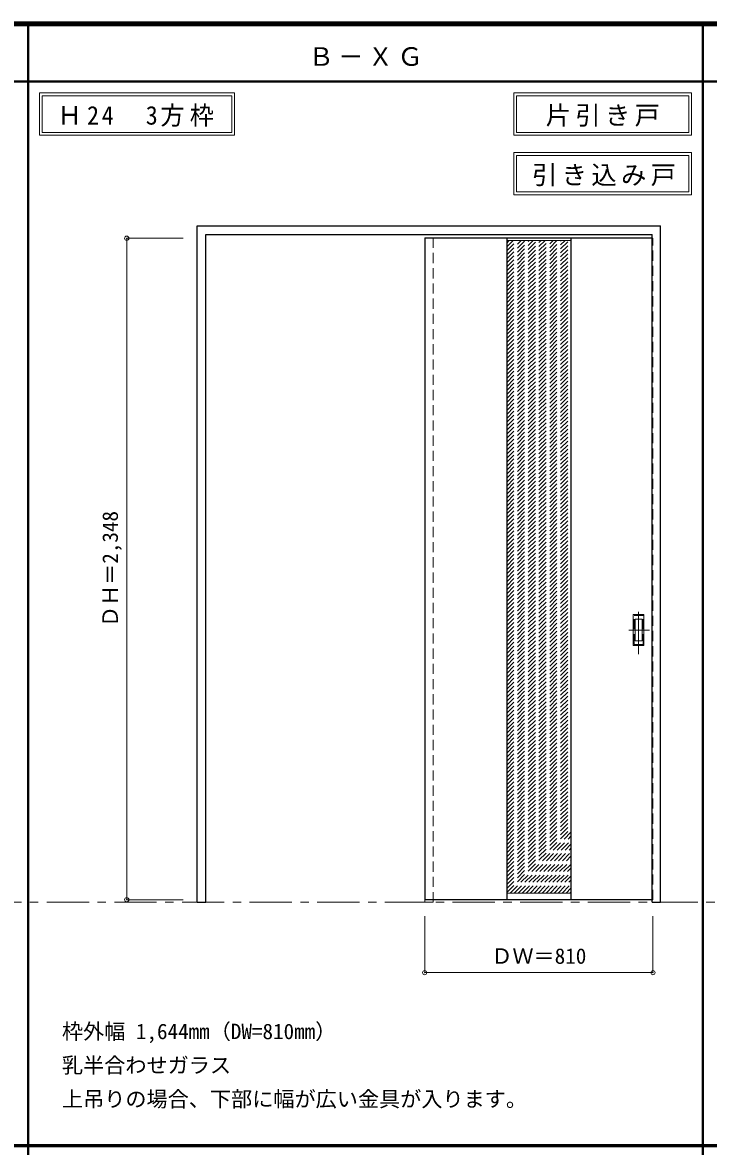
# Model space of a CAD drawing. Units: millimetres, scale not verified. Extents: x -6000 to 5700, y -4307 to 4260.
# Drawn here: x -2936 to -502, y 186 to 4175 of the extents above; entities that cross this region are included whole.
import ezdxf
from ezdxf.enums import TextEntityAlignment as Align

# ---------------------------------------------------------------- set-up
doc = ezdxf.new("R2010")
doc.units = ezdxf.units.MM
doc.header["$LTSCALE"] = 30
doc.header["$PDMODE"] = 32
doc.header["$PDSIZE"] = 15
doc.linetypes.add('CHAIN1', pattern=[8, 5, -1, 1, -1])
doc.linetypes.add('DASHED1', pattern=[1.8, 1.2, -0.6])
for name, color, linetype, lineweight in [('0-1_通り芯', 7, 'CHAIN1', 18), ('0-2_扉', 4, 'DASHED1', 9), ('0-3_仕上げ', 7, 'Continuous', 18), ('0-4_枠', 3, 'Continuous', 25), ('0-6_引手', 7, 'Continuous', 18), ('0-A_文字', 7, 'Continuous', 18), ('0-B_寸法', 7, 'Continuous', 9), ('0-C_ハッチ', 4, 'DASHED1', 9), ('F-1_枠', 6, 'Continuous', 40)]:
    doc.layers.add(name, color=color, linetype=linetype, lineweight=lineweight)
doc.styles.add('ＭＳ ゴシック', font='')
doc.styles.get('ＭＳ ゴシック').set_extended_font_data('MS Gothic')

msp = doc.modelspace()

# ---------------------------------------------------------------- linework, layer by layer
at = {"layer": '0-1_通り芯'}
msp.add_line((-5490, 1053), (1678, 1053), dxfattribs=at)
at = {"layer": '0-2_扉'}
for p, q in [((-1509, 3409.5), (-1509, 3405.5)), ((-702, 3409.5), (-699, 3409.5))]:
    msp.add_line(p, q, dxfattribs=at)
at = {"layer": '0-2_扉', "color": 3, "linetype": 'Continuous', "lineweight": 25}
for p, q in [((-702, 3409.5), (-1509, 3409.5)), ((-1509, 3409.5), (-1509, 1061.5)), ((-702, 1061.5), (-1509, 1061.5))]:
    msp.add_line(p, q, dxfattribs=at)
at = {"layer": '0-2_扉'}
msp.add_lwpolyline([(-702, 1061.5), (-699, 1061.5), (-699, 3409.5)], dxfattribs=at)
at = {"layer": '0-3_仕上げ', "color": 3, "lineweight": 25}
for p, q in [((-1218, 3409.61), (-1218, 1061.28)), ((-990, 3409.5), (-990, 1061.28))]:
    msp.add_line(p, q, dxfattribs=at)
at = {"layer": '0-3_仕上げ'}
for p, q in [((-1218, 3401.61), (-990, 3401.61)), ((-990, 1085.5), (-1218, 1085.5))]:
    msp.add_line(p, q, dxfattribs=at)
at = {"layer": '0-4_枠'}
for p, q in [((-2316, 3453), (-672, 3453)), ((-2316, 1053), (-2316, 3453)), ((-672, 1053), (-672, 3453)), ((-2286, 3423), (-702, 3423)), ((-702, 1053), (-702, 3423)), ((-702, 1053), (-672, 1053))]:
    msp.add_line(p, q, dxfattribs=at)
at = {"layer": '0-4_枠', "color": 4, "linetype": 'DASHED1', "lineweight": 9}
for p, q in [((-1509, 1053), (-1509, 3423)), ((-1479, 1053), (-1479, 3423)), ((-1509, 1053), (-1479, 1053))]:
    msp.add_line(p, q, dxfattribs=at)
at = {"layer": '0-4_枠'}
msp.add_lwpolyline([(-2316, 1053), (-2286, 1053), (-2286, 3423)], dxfattribs=at)
at = {"layer": '0-6_引手', "linetype": 'CHAIN1'}
for p, q in [((-750, 1933.77), (-750, 2104.62)), ((-711.93, 2019), (-784.44, 2019))]:
    msp.add_line(p, q, dxfattribs=at)
at = {"layer": '0-6_引手'}
for p, q in [((-731, 2074), (-769, 2074)), ((-769, 1964), (-769, 2074)), ((-737.5, 2058), (-762.5, 2058)), ((-762.5, 1980), (-762.5, 2058)), ((-737.5, 1980), (-737.5, 2058)), ((-731, 1964), (-731, 2074)), ((-731, 1964), (-769, 1964)), ((-737.5, 1980), (-762.5, 1980))]:
    msp.add_line(p, q, dxfattribs=at)
at = {"layer": '0-6_引手', "linetype": 'DASHED1'}
for p, q in [((-766, 1968), (-766, 2070)), ((-734, 1968), (-766, 1968))]:
    msp.add_line(p, q, dxfattribs=at)
msp.add_lwpolyline([(-734, 1968), (-734, 2070), (-766, 2070)], dxfattribs=at)
at = {"layer": '0-A_文字'}
for p, q in [((-2876, 3925), (-2876, 3775)), ((-2866, 3915), (-2866, 3785)), ((-2866, 3915), (-2193.38, 3915)), ((-2193.38, 3915), (-2193.38, 3785)), ((-1193.03, 3925), (-1193.03, 3775)), ((-1183.03, 3915), (-1183.03, 3785)), ((-1183.03, 3915), (-572, 3915)), ((-572, 3915), (-572, 3785)), ((-2876, 3775), (-2183.38, 3775)), ((-2866, 3785), (-2193.38, 3785)), ((-1193.03, 3775), (-562, 3775)), ((-1183.03, 3785), (-572, 3785)), ((-1193.03, 3713.53), (-1193.03, 3563.53)), ((-1183.03, 3703.53), (-1183.03, 3573.53)), ((-1183.03, 3703.53), (-572, 3703.53)), ((-572, 3703.53), (-572, 3573.53)), ((-1193.03, 3563.53), (-562, 3563.53)), ((-1183.03, 3573.53), (-572, 3573.53))]:
    msp.add_line(p, q, dxfattribs=at)
for points in [[(-2876, 3925), (-2183.38, 3925), (-2183.38, 3775)], [(-1193.03, 3925), (-562, 3925), (-562, 3775)], [(-1193.03, 3713.53), (-562, 3713.53), (-562, 3563.53)]]:
    msp.add_lwpolyline(points, dxfattribs=at)
at = {"layer": '0-B_寸法', "color": 4}
for p, q in [((-2566, 3409.5), (-2366, 3409.5)), ((-1509, 803), (-1509, 1003)), ((-699, 803), (-699, 1003)), ((-699, 803), (-1509, 803))]:
    msp.add_line(p, q, dxfattribs=at)
msp.add_lwpolyline([(-2566, 3409.5), (-2566, 1061.5), (-2366, 1061.5)], dxfattribs=at)
at = {"layer": '0-B_寸法'}
for p in [(-2566, 3409.5), (-2566, 1061.5), (-1509, 803), (-699, 803)]:
    msp.add_point(p, dxfattribs=at)
at = {"layer": '0-C_ハッチ'}
for p, q in [((-1218, 3392.39), (-1208.79, 3401.61)), ((-1218, 3180.26), (-996.65, 3401.61)), ((-1218, 3307.54), (-1123.93, 3401.61)), ((-1218, 3194.4), (-1010.8, 3401.61)), ((-1218, 3208.55), (-1024.94, 3401.61)), ((-1218, 3222.69), (-1039.08, 3401.61)), ((-1218, 3236.83), (-1053.22, 3401.61)), ((-1218, 3250.97), (-1067.36, 3401.61)), ((-1218, 3265.12), (-1081.51, 3401.61)), ((-1218, 3279.26), (-1095.65, 3401.61)), ((-1218, 3293.4), (-1109.79, 3401.61)), ((-1218, 3321.68), (-1138.07, 3401.61)), ((-1218, 3335.83), (-1152.22, 3401.61)), ((-1218, 3349.97), (-1166.36, 3401.61)), ((-1218, 3364.11), (-1180.5, 3401.61)), ((-1218, 3378.25), (-1194.64, 3401.61)), ((-1218, 3166.12), (-990, 3394.12)), ((-1218, 3151.98), (-990, 3379.98)), ((-1218, 3137.84), (-990, 3365.84)), ((-1218, 3123.69), (-990, 3351.69)), ((-1218, 3109.55), (-990, 3337.55)), ((-1218, 3095.41), (-990, 3323.41)), ((-1218, 3081.27), (-990, 3309.27)), ((-1218, 3067.13), (-990, 3295.13)), ((-1218, 3052.98), (-990, 3280.98)), ((-1218, 3038.84), (-990, 3266.84)), ((-1218, 3024.7), (-990, 3252.7)), ((-1218, 3010.56), (-990, 3238.56)), ((-1218, 2996.41), (-990, 3224.41)), ((-1218, 2982.27), (-990, 3210.27)), ((-1218, 2968.13), (-990, 3196.13)), ((-1218, 2953.99), (-990, 3181.99)), ((-1218, 2939.85), (-990, 3167.85)), ((-1218, 2925.7), (-990, 3153.7)), ((-1218, 2911.56), (-990, 3139.56)), ((-1218, 2897.42), (-990, 3125.42)), ((-1218, 2883.28), (-990, 3111.28)), ((-1218, 2869.14), (-990, 3097.14)), ((-1218, 2854.99), (-990, 3082.99)), ((-1218, 2840.85), (-990, 3068.85)), ((-1218, 2826.71), (-990, 3054.71)), ((-1218, 2812.57), (-990, 3040.57)), ((-1218, 2798.42), (-990, 3026.42)), ((-1218, 2784.28), (-990, 3012.28)), ((-1218, 2770.14), (-990, 2998.14)), ((-1218, 2756), (-990, 2984)), ((-1218, 2741.86), (-990, 2969.86)), ((-1218, 2727.71), (-990, 2955.71)), ((-1218, 2713.57), (-990, 2941.57)), ((-1218, 2699.43), (-990, 2927.43)), ((-1218, 2685.29), (-990, 2913.29)), ((-1218, 2671.15), (-990, 2899.15)), ((-1218, 2657), (-990, 2885)), ((-1218, 2642.86), (-990, 2870.86)), ((-1218, 2628.72), (-990, 2856.72)), ((-1218, 2614.58), (-990, 2842.58)), ((-1218, 2600.43), (-990, 2828.43)), ((-1218, 2586.29), (-990, 2814.29)), ((-1218, 2572.15), (-990, 2800.15)), ((-1218, 2558.01), (-990, 2786.01)), ((-1218, 2543.87), (-990, 2771.87)), ((-1218, 2529.72), (-990, 2757.72)), ((-1218, 2515.58), (-990, 2743.58)), ((-1218, 2501.44), (-990, 2729.44)), ((-1218, 2487.3), (-990, 2715.3)), ((-1218, 2473.16), (-990, 2701.16)), ((-1218, 2459.01), (-990, 2687.01)), ((-1218, 2444.87), (-990, 2672.87)), ((-1218, 2430.73), (-990, 2658.73)), ((-1218, 2416.59), (-990, 2644.59)), ((-1218, 2402.44), (-990, 2630.44)), ((-1218, 2388.3), (-990, 2616.3)), ((-1218, 2374.16), (-990, 2602.16)), ((-1218, 2360.02), (-990, 2588.02)), ((-1218, 2345.88), (-990, 2573.88)), ((-1218, 2331.73), (-990, 2559.73)), ((-1218, 2317.59), (-990, 2545.59)), ((-1218, 2303.45), (-990, 2531.45)), ((-1218, 2289.31), (-990, 2517.31)), ((-1218, 2275.17), (-990, 2503.17)), ((-1218, 2261.02), (-990, 2489.02)), ((-1218, 2246.88), (-990, 2474.88)), ((-1218, 2232.74), (-990, 2460.74)), ((-1218, 2218.6), (-990, 2446.6)), ((-1218, 2204.46), (-990, 2432.46)), ((-1218, 2190.31), (-990, 2418.31)), ((-1218, 2176.17), (-990, 2404.17)), ((-1218, 2162.03), (-990, 2390.03)), ((-1218, 2147.89), (-990, 2375.89)), ((-1218, 2133.74), (-990, 2361.74)), ((-1218, 2119.6), (-990, 2347.6)), ((-1218, 2105.46), (-990, 2333.46)), ((-1218, 2091.32), (-990, 2319.32)), ((-1218, 2077.18), (-990, 2305.18)), ((-1218, 2063.03), (-990, 2291.03)), ((-1218, 2048.89), (-990, 2276.89)), ((-1218, 2034.75), (-990, 2262.75)), ((-1218, 2020.61), (-990, 2248.61)), ((-1218, 2006.47), (-990, 2234.47)), ((-1218, 1992.32), (-990, 2220.32)), ((-1218, 1978.18), (-990, 2206.18)), ((-1218, 1964.04), (-990, 2192.04)), ((-1218, 1949.9), (-990, 2177.9)), ((-1218, 1935.75), (-990, 2163.75)), ((-1218, 1921.61), (-990, 2149.61)), ((-1218, 1907.47), (-990, 2135.47)), ((-1218, 1893.33), (-990, 2121.33)), ((-1218, 1879.19), (-990, 2107.19)), ((-1218, 1865.04), (-990, 2093.04)), ((-1218, 1850.9), (-990, 2078.9)), ((-1218, 1836.76), (-990, 2064.76)), ((-1218, 1822.62), (-990, 2050.62)), ((-1218, 1808.48), (-990, 2036.48)), ((-1218, 1794.33), (-990, 2022.33)), ((-1218, 1780.19), (-990, 2008.19)), ((-1218, 1766.05), (-990, 1994.05)), ((-1218, 1751.91), (-990, 1979.91)), ((-1218, 1737.76), (-990, 1965.76)), ((-1218, 1723.62), (-990, 1951.62)), ((-1218, 1709.48), (-990, 1937.48)), ((-1218, 1695.34), (-990, 1923.34)), ((-1218, 1681.2), (-990, 1909.2)), ((-1218, 1667.05), (-990, 1895.05)), ((-1218, 1652.91), (-990, 1880.91)), ((-1218, 1638.77), (-990, 1866.77)), ((-1218, 1624.63), (-990, 1852.63)), ((-1218, 1610.49), (-990, 1838.49)), ((-1218, 1596.34), (-990, 1824.34)), ((-1218, 1582.2), (-990, 1810.2)), ((-1218, 1568.06), (-990, 1796.06)), ((-1218, 1553.92), (-990, 1781.92)), ((-1218, 1539.77), (-990, 1767.77)), ((-1218, 1525.63), (-990, 1753.63)), ((-1218, 1511.49), (-990, 1739.49)), ((-1218, 1497.35), (-990, 1725.35)), ((-1218, 1483.21), (-990, 1711.21)), ((-1218, 1469.06), (-990, 1697.06)), ((-1218, 1454.92), (-990, 1682.92)), ((-1218, 1440.78), (-990, 1668.78)), ((-1218, 1426.64), (-990, 1654.64)), ((-1218, 1412.5), (-990, 1640.5)), ((-1218, 1398.35), (-990, 1626.35)), ((-1218, 1384.21), (-990, 1612.21)), ((-1218, 1370.07), (-990, 1598.07)), ((-1218, 1355.93), (-990, 1583.93)), ((-1218, 1341.78), (-990, 1569.78)), ((-1218, 1327.64), (-990, 1555.64)), ((-1218, 1313.5), (-990, 1541.5)), ((-1218, 1299.36), (-990, 1527.36)), ((-1218, 1285.22), (-990, 1513.22)), ((-1218, 1271.07), (-990, 1499.07)), ((-1218, 1256.93), (-990, 1484.93)), ((-1218, 1242.79), (-990, 1470.79)), ((-1218, 1228.65), (-990, 1456.65)), ((-1218, 1214.51), (-990, 1442.51)), ((-1218, 1200.36), (-990, 1428.36)), ((-1218, 1186.22), (-990, 1414.22)), ((-1218, 1172.08), (-990, 1400.08)), ((-1218, 1157.94), (-990, 1385.94)), ((-1218, 1143.79), (-990, 1371.79)), ((-1218, 1129.65), (-990, 1357.65)), ((-1218, 1115.51), (-990, 1343.51)), ((-1218, 1101.37), (-990, 1329.37)), ((-1218, 1087.23), (-990, 1315.23)), ((-1205.58, 1085.5), (-990, 1301.08)), ((-1191.44, 1085.5), (-990, 1286.94)), ((-1177.3, 1085.5), (-990, 1272.8)), ((-1163.16, 1085.5), (-990, 1258.66)), ((-1149.02, 1085.5), (-990, 1244.52)), ((-1134.87, 1085.5), (-990, 1230.37)), ((-1120.73, 1085.5), (-990, 1216.23)), ((-1106.59, 1085.5), (-990, 1202.09)), ((-1092.45, 1085.5), (-990, 1187.95)), ((-1078.3, 1085.5), (-990, 1173.8)), ((-1064.16, 1085.5), (-990, 1159.66)), ((-1050.02, 1085.5), (-990, 1145.52)), ((-1035.88, 1085.5), (-990, 1131.38)), ((-1021.74, 1085.5), (-990, 1117.24)), ((-1007.59, 1085.5), (-990, 1103.09)), ((-993.45, 1085.5), (-990, 1088.95))]:
    msp.add_line(p, q, dxfattribs=at)
at = {"layer": 'F-1_枠'}
for p, q in [((-6000, 4175), (5700, 4175)), ((-6000, 4170), (5700, 4170)), ((-6000, 4165), (5700, 4165)), ((-2916, -3790), (-2916, 4175)), ((-522, -3790), (-522, 4175)), ((-6000, 3965), (5700, 3965)), ((-6000, 190.5), (5700, 190.5)), ((-6000, 187.5), (5700, 187.5))]:
    msp.add_line(p, q, dxfattribs=at)

# ---------------------------------------------------------------- texts
at = {"layer": '0-A_文字', "style": 'ＭＳ ゴシック'}
for s, p in [('枠外幅 1,644mm（DW=810mm）', (-2796, 550.5)), ('乳半合わせガラス', (-2796, 430.5)), ('上吊りの場合、下部に幅が広い金具が入ります。', (-2796, 310.5))]:
    msp.add_text(s, height=54.99, dxfattribs=at).set_placement(p, align=Align.BOTTOM_LEFT)
at = {"layer": '0-A_文字', "char_height": 65.98, "attachment_point": 7, "style": 'ＭＳ ゴシック'}
for s, insert in [('\\T1.17;Ｂ－ＸＧ', (-1921.5, 4020)), ('\\T1.22;\\W0.95;Ｈ24\u30003方枠', (-2811.34, 3805)), ('\\T1.17;片引き戸', (-1080.02, 3805)), ('\\T1.17;引き込み戸', (-1128.37, 3593.53))]:
    msp.add_mtext(s, dxfattribs=dict(at, insert=insert))
at = {"layer": '0-B_寸法', "style": 'ＭＳ ゴシック'}
msp.add_text('ＤＨ＝2,348', height=54.99, rotation=90, dxfattribs=at).set_placement((-2581, 2029.25), align=Align.BOTTOM_LEFT)
msp.add_text('ＤＷ＝810', height=54.99, dxfattribs=at).set_placement((-1272.75, 818), align=Align.BOTTOM_LEFT)

doc.saveas('drawing.dxf')
